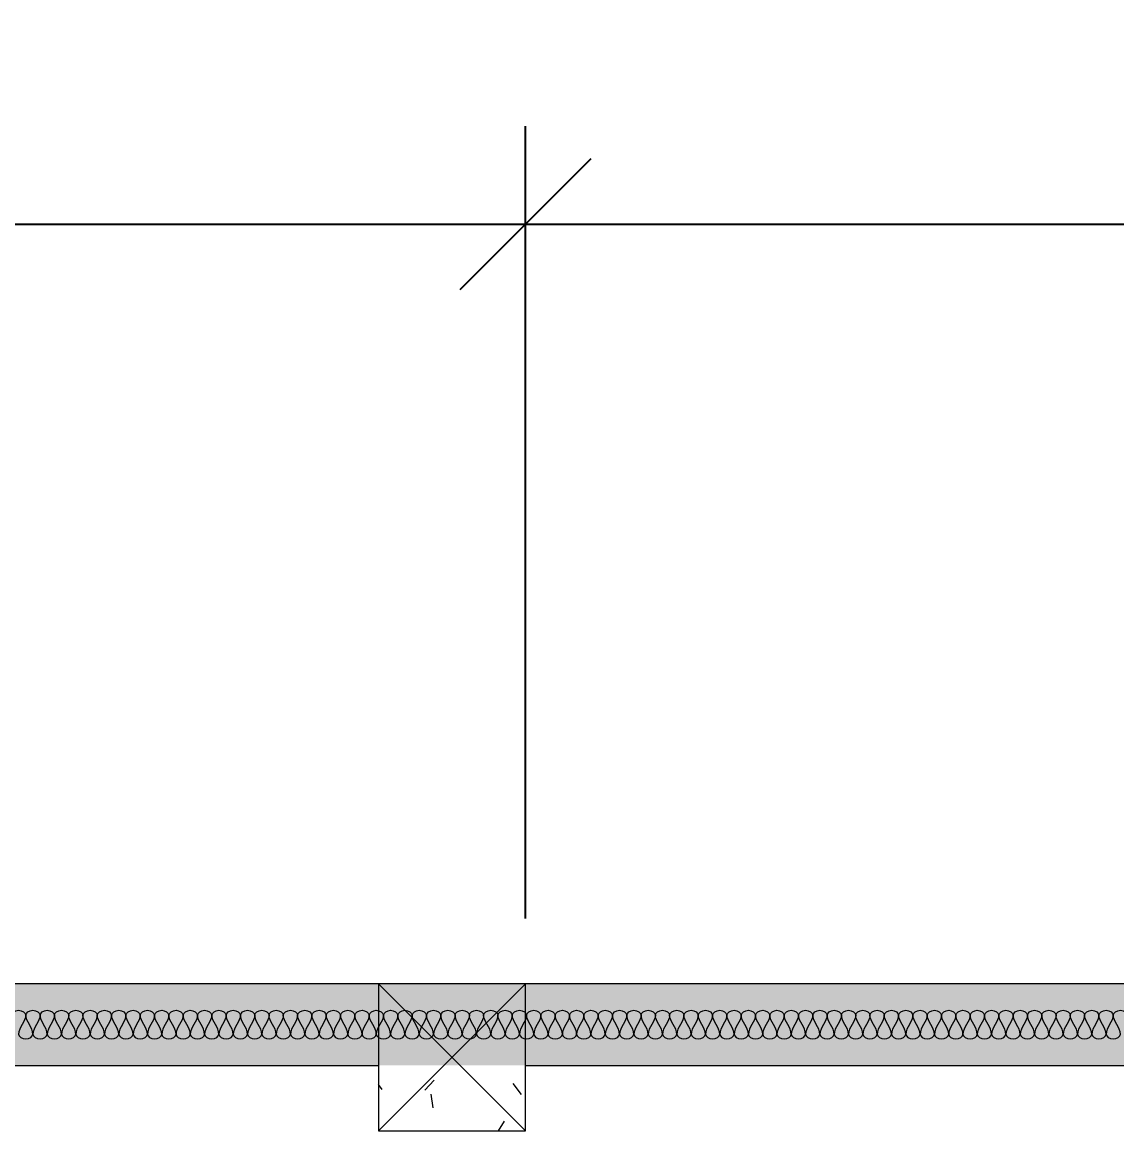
# Model space of a CAD drawing. Header units: inches. Extents: x 1913 to 24953, y -2945 to 1064.
# Drawn here: x 3845.1 to 3979, y 177 to 312.7 of the extents above; entities that cross this region are included whole.
import ezdxf

# ---------------------------------------------------------------- set-up
doc = ezdxf.new("R2010")
doc.units = ezdxf.units.IN
doc.header["$MEASUREMENT"] = 0
for name, color, linetype, lineweight in [('A-ANNO-DIMS', 211, 'Continuous', 9), ('A-COLS', 52, 'Continuous', 9), ('A-DETL', 90, 'Continuous', 9), ('A-WALL', 113, 'Continuous', 13), ('A-WALL-PATT', 111, 'Continuous', 50)]:
    doc.layers.add(name, color=color, linetype=linetype, lineweight=lineweight)
doc.styles.add('Arial', font='arial.ttf', dxfattribs={"height": 12})
doc.dimstyles.new('Linear_-_3_32__Arial', dxfattribs={"dimscale": 12, "dimtxt": 12.243113, "dimasz": 1.333333, "dimexe": 1, "dimexo": 0.666667, "dimgap": 0.666667, "dimtad": 1, "dimdec": 5, "dimrnd": 0.03125, "dimzin": 1, "dimdsep": 46, "dimlunit": 4, "dimtxsty": 'Arial', "dimblk1": 'OBLIQUE', "dimblk2": 'OBLIQUE', "dimsah": 1, "dimcen": 0.09, "dimdle": 1, "dimazin": 0, "dimtfac": 1, "dimtdec": 4, "dimtix": 1, "dimtmove": 0, "dimatfit": 3, "dimfxl": 1, "dimtvp": 1, "dimtfill": 1, "dimfrac": 2, "dimtolj": 1, "dimtzin": 0, "dimarcsym": 2})
pattern_1 = [(140, (3124.017, -677.577), (3.213, 36.72335), [3.84, -42.24]), (85, (3124.017, -677.577), (-38.51274, -7.1044), [3.072, -33.792]), (190.451, (3124.285, -674.517), (-35.29956, 29.62024), [3.263, -35.898]), (136.184, (3113.777, -677.577), (8.4752, 54.6425), [5.76, -63.36]), (186.636, (3114.483, -673.023), (-49.8752, 47.854), [4.895, -53.848]), (81.184, (3113.777, -677.577), (-49.8749, 47.8553), [4.608, -50.688]), (111, (3116.337, -672.457), (20.614, 30.56126), [3.84, -42.24]), (56, (3116.337, -672.457), (-37.1283, 12.4577), [3.072, -33.792]), (161.451, (3118.055, -669.91), (-16.5135, 43.02), [3.263, -35.898]), (127.5, (3124.017, -677.577), (-17.04428, 0.6228), [1.69, -31.693, 1.69, -32.614, -33.92]), (127.5, (3124.017, -677.577), (-17.04428, 0.6228), [-67.686, 1.69, -32.23]), (97.5, (3124.017, -677.577), (-20.19387, 13.4694), [1.69, -17.869, 1.69, -30.925, -12.928]), (97.5, (3124.017, -677.577), (-20.19387, 13.4694), [-52.173, 1.69, -11.238]), (57.5, (3124.017, -688.995), (1.15522, 27.33168), [1.69, -11.11, 1.69, -38.246, -52.992]), (57.5, (3124.017, -688.995), (1.15522, 27.33168), [-52.736, 1.69, -51.302]), (47.5, (3124.017, -694.115), (-5.12498, 29.85903), [1.69, -14.95, 1.69, -24.832, -37.632]), (47.5, (3124.017, -694.115), (-5.12498, 29.85903), [-43.162, 1.69, -35.942])]

# ---------------------------------------------------------------- blocks, each defined once
blk = doc.blocks.new('_Oblique')
at = {"color": 0, "linetype": 'ByBlock', "lineweight": -2}
blk.add_line((-0.5, -0.5), (0.5, 0.5), dxfattribs=at)
blk = doc.blocks.new('*D100')
at = {"layer": 'A-ANNO-DIMS', "color": 0, "lineweight": -2, "transparency": 16777216}
for p, q in [((2749.66, 195.3), (2749.66, 437.92)), ((5053.66, 198.02), (5053.66, 437.92)), ((2737.66, 425.92), (5065.66, 425.92))]:
    blk.add_line(p, q, dxfattribs=at)
at = {"layer": 'Defpoints', "color": 0, "transparency": 16777216}
for p in [(5053.66, 425.92), (5053.66, 190.02), (2749.66, 187.3)]:
    blk.add_point(p, dxfattribs=at)
at = {"layer": 'A-ANNO-DIMS', "color": 0, "lineweight": -2, "transparency": 16777216, "xscale": 16, "yscale": 16, "zscale": 16, "rotation": 180}
blk.add_blockref('_Oblique', (2749.66, 425.92), dxfattribs=at)
at = {"layer": 'A-ANNO-DIMS', "color": 0, "lineweight": -2, "transparency": 16777216, "xscale": 16, "yscale": 16, "zscale": 16}
blk.add_blockref('_Oblique', (5053.66, 425.92), dxfattribs=at)
at = {"layer": 'A-ANNO-DIMS', "color": 3, "lineweight": 0, "transparency": 16777216, "insert": (3901.66, 440.05), "char_height": 12, "width": 73.4587, "attachment_point": 5, "style": 'Arial'}
blk.add_mtext('\\A1;192\'-0"', dxfattribs=at)
blk = doc.blocks.new('*D158')
at = {"layer": 'A-ANNO-DIMS', "color": 0, "lineweight": -2, "transparency": 16777216}
for p, q in [((3618.66, 203.02), (3618.66, 299.97)), ((3906.66, 203.02), (3906.66, 299.97)), ((3606.66, 287.97), (3918.66, 287.97))]:
    blk.add_line(p, q, dxfattribs=at)
at = {"layer": 'Defpoints', "color": 0, "transparency": 16777216}
for p in [(3906.66, 287.97), (3618.66, 195.02), (3906.66, 195.02)]:
    blk.add_point(p, dxfattribs=at)
at = {"layer": 'A-ANNO-DIMS', "color": 0, "lineweight": -2, "transparency": 16777216, "xscale": 16, "yscale": 16, "zscale": 16, "rotation": 180}
blk.add_blockref('_Oblique', (3618.66, 287.97), dxfattribs=at)
at = {"layer": 'A-ANNO-DIMS', "color": 0, "lineweight": -2, "transparency": 16777216, "xscale": 16, "yscale": 16, "zscale": 16}
blk.add_blockref('_Oblique', (3906.66, 287.97), dxfattribs=at)
at = {"layer": 'A-ANNO-DIMS', "color": 3, "lineweight": 0, "transparency": 16777216, "insert": (3762.66, 302.1), "char_height": 12, "width": 62.3834, "attachment_point": 5, "style": 'Arial'}
blk.add_mtext('\\A1;24\'-0"', dxfattribs=at)
blk = doc.blocks.new('*D159')
at = {"layer": 'A-ANNO-DIMS', "color": 0, "lineweight": -2, "transparency": 16777216}
for p, q in [((3906.66, 203.02), (3906.66, 299.97)), ((4194.66, 201.02), (4194.66, 299.97)), ((3894.66, 287.97), (4206.66, 287.97))]:
    blk.add_line(p, q, dxfattribs=at)
at = {"layer": 'Defpoints', "color": 0, "transparency": 16777216}
for p in [(4194.66, 287.97), (3906.66, 195.02), (4194.66, 193.02)]:
    blk.add_point(p, dxfattribs=at)
at = {"layer": 'A-ANNO-DIMS', "color": 0, "lineweight": -2, "transparency": 16777216, "xscale": 16, "yscale": 16, "zscale": 16, "rotation": 180}
blk.add_blockref('_Oblique', (3906.66, 287.97), dxfattribs=at)
at = {"layer": 'A-ANNO-DIMS', "color": 0, "lineweight": -2, "transparency": 16777216, "xscale": 16, "yscale": 16, "zscale": 16}
blk.add_blockref('_Oblique', (4194.66, 287.97), dxfattribs=at)
at = {"layer": 'A-ANNO-DIMS', "color": 3, "lineweight": 0, "transparency": 16777216, "insert": (4050.66, 302.1), "char_height": 12, "width": 62.3834, "attachment_point": 5, "style": 'Arial'}
blk.add_mtext('\\A1;24\'-0"', dxfattribs=at)

msp = doc.modelspace()

# ---------------------------------------------------------------- hatches: boundary and pattern name
at = {"layer": 'A-WALL-PATT', "lineweight": 0}
h = msp.add_hatch(dxfattribs=at)
h.set_pattern_fill('FP_1', color=256, angle=90, style=0, pattern_type=2)
h.set_pattern_definition(pattern_1)
h.paths.add_polyline_path([(3571.664949, 185.024501), (3571.664949, 195.024501), (4482.664949, 195.024501), (4482.664949, 185.024501), (4464.664949, 185.024501), (4194.664949, 185.024501), (4176.664949, 185.024501), (3906.664949, 185.024501), (3888.664949, 185.024501), (3618.664949, 185.024501), (3600.664949, 185.024501), (3592.664949, 185.024501), (3586.664949, 185.024501)], flags=0)
h.paths.add_polyline_path([(2754.664949, 185.024501), (2754.664949, 195.024501), (3535.664949, 195.024501), (3535.664949, 185.024501), (3330.664949, 185.024501), (3312.664949, 185.024501), (3042.664949, 185.024501), (3024.664949, 185.024501), (2763.664949, 185.024501)], flags=0)
h = msp.add_hatch(dxfattribs=at)
h.set_pattern_fill('FP_1', color=256, angle=90, style=0, pattern_type=2)
h.set_pattern_definition(pattern_1)
h.paths.add_polyline_path([(3906.664949, 177.024501), (3888.664949, 177.024501), (3888.664949, 185.024501), (3906.664949, 185.024501)], flags=0)

# ---------------------------------------------------------------- linework, layer by layer
at = {"layer": 'A-COLS', "lineweight": 0}
for p, q in [((3906.664949, 195.024501), (3888.664949, 195.024501)), ((3888.664949, 195.024501), (3888.664949, 177.024501)), ((3888.664949, 195.024501), (3906.664949, 177.024501)), ((3888.664949, 177.024501), (3906.664949, 195.024501)), ((3906.664949, 177.024501), (3906.664949, 195.024501)), ((3888.664949, 177.024501), (3906.664949, 177.024501))]:
    msp.add_line(p, q, dxfattribs=at)
at = {"layer": 'A-DETL', "lineweight": 0}
for points in [[(3843.789949, 191.191168), (3843.789949, 191.466154), (3844.664949, 192.082848), (3845.539949, 191.466154), (3845.539949, 191.191168)], [(3845.539949, 191.191168), (3845.539949, 191.466154), (3846.414949, 192.082848), (3847.289949, 191.466154), (3847.289949, 191.191168)], [(3847.289949, 191.191168), (3847.289949, 191.466154), (3848.164949, 192.082848), (3849.039949, 191.466154), (3849.039949, 191.191168)], [(3849.039949, 191.191168), (3849.039949, 191.466154), (3849.914949, 192.082848), (3850.789949, 191.466154), (3850.789949, 191.191168)], [(3850.789949, 191.191168), (3850.789949, 191.466154), (3851.664949, 192.082848), (3852.539949, 191.466154), (3852.539949, 191.191168)], [(3852.539949, 191.191168), (3852.539949, 191.466154), (3853.414949, 192.082848), (3854.289949, 191.466154), (3854.289949, 191.191168)], [(3854.289949, 191.191168), (3854.289949, 191.466154), (3855.164949, 192.082848), (3856.039949, 191.466154), (3856.039949, 191.191168)], [(3856.039949, 191.191168), (3856.039949, 191.466154), (3856.914949, 192.082848), (3857.789949, 191.466154), (3857.789949, 191.191168)], [(3857.789949, 191.191168), (3857.789949, 191.466154), (3858.664949, 192.082848), (3859.539949, 191.466154), (3859.539949, 191.191168)], [(3859.539949, 191.191168), (3859.539949, 191.466154), (3860.414949, 192.082848), (3861.289949, 191.466154), (3861.289949, 191.191168)], [(3861.289949, 191.191168), (3861.289949, 191.466154), (3862.164949, 192.082848), (3863.039949, 191.466154), (3863.039949, 191.191168)], [(3863.039949, 191.191168), (3863.039949, 191.466154), (3863.914949, 192.082848), (3864.789949, 191.466154), (3864.789949, 191.191168)], [(3864.789949, 191.191168), (3864.789949, 191.466154), (3865.664949, 192.082848), (3866.539949, 191.466154), (3866.539949, 191.191168)], [(3866.539949, 191.191168), (3866.539949, 191.466154), (3867.414949, 192.082848), (3868.289949, 191.466154), (3868.289949, 191.191168)], [(3868.289949, 191.191168), (3868.289949, 191.466154), (3869.164949, 192.082848), (3870.039949, 191.466154), (3870.039949, 191.191168)], [(3870.039949, 191.191168), (3870.039949, 191.466154), (3870.914949, 192.082848), (3871.789949, 191.466154), (3871.789949, 191.191168)], [(3871.789949, 191.191168), (3871.789949, 191.466154), (3872.664949, 192.082848), (3873.539949, 191.466154), (3873.539949, 191.191168)], [(3873.539949, 191.191168), (3873.539949, 191.466154), (3874.414949, 192.082848), (3875.289949, 191.466154), (3875.289949, 191.191168)], [(3875.289949, 191.191168), (3875.289949, 191.466154), (3876.164949, 192.082848), (3877.039949, 191.466154), (3877.039949, 191.191168)], [(3877.039949, 191.191168), (3877.039949, 191.466154), (3877.914949, 192.082848), (3878.789949, 191.466154), (3878.789949, 191.191168)], [(3878.789949, 191.191168), (3878.789949, 191.466154), (3879.664949, 192.082848), (3880.539949, 191.466154), (3880.539949, 191.191168)], [(3880.539949, 191.191168), (3880.539949, 191.466154), (3881.414949, 192.082848), (3882.289949, 191.466154), (3882.289949, 191.191168)], [(3882.289949, 191.191168), (3882.289949, 191.466154), (3883.164949, 192.082848), (3884.039949, 191.466154), (3884.039949, 191.191168)], [(3884.039949, 191.191168), (3884.039949, 191.466154), (3884.914949, 192.082848), (3885.789949, 191.466154), (3885.789949, 191.191168)], [(3885.789949, 191.191168), (3885.789949, 191.466154), (3886.664949, 192.082848), (3887.539949, 191.466154), (3887.539949, 191.191168)], [(3887.539949, 191.191168), (3887.539949, 191.466154), (3888.414949, 192.082848), (3889.289949, 191.466154), (3889.289949, 191.191168)], [(3889.289949, 191.191168), (3889.289949, 191.466154), (3890.164949, 192.082848), (3891.039949, 191.466154), (3891.039949, 191.191168)], [(3891.039949, 191.191168), (3891.039949, 191.466154), (3891.914949, 192.082848), (3892.789949, 191.466154), (3892.789949, 191.191168)], [(3892.789949, 191.191168), (3892.789949, 191.466154), (3893.664949, 192.082848), (3894.539949, 191.466154), (3894.539949, 191.191168)], [(3894.539949, 191.191168), (3894.539949, 191.466154), (3895.414949, 192.082848), (3896.289949, 191.466154), (3896.289949, 191.191168)], [(3896.289949, 191.191168), (3896.289949, 191.466154), (3897.164949, 192.082848), (3898.039949, 191.466154), (3898.039949, 191.191168)], [(3898.039949, 191.191168), (3898.039949, 191.466154), (3898.914949, 192.082848), (3899.789949, 191.466154), (3899.789949, 191.191168)], [(3899.789949, 191.191168), (3899.789949, 191.466154), (3900.664949, 192.082848), (3901.539949, 191.466154), (3901.539949, 191.191168)], [(3901.539949, 191.191168), (3901.539949, 191.466154), (3902.414949, 192.082848), (3903.289949, 191.466154), (3903.289949, 191.191168)], [(3903.289949, 191.191168), (3903.289949, 191.466154), (3904.164949, 192.082848), (3905.039949, 191.466154), (3905.039949, 191.191168)], [(3905.039949, 191.191168), (3905.039949, 191.466154), (3905.914949, 192.082848), (3906.789949, 191.466154), (3906.789949, 191.191168)], [(3906.789949, 191.191168), (3906.789949, 191.466154), (3907.664949, 192.082848), (3908.539949, 191.466154), (3908.539949, 191.191168)], [(3908.539949, 191.191168), (3908.539949, 191.466154), (3909.414949, 192.082848), (3910.289949, 191.466154), (3910.289949, 191.191168)], [(3910.289949, 191.191168), (3910.289949, 191.466154), (3911.164949, 192.082848), (3912.039949, 191.466154), (3912.039949, 191.191168)], [(3912.039949, 191.191168), (3912.039949, 191.466154), (3912.914949, 192.082848), (3913.789949, 191.466154), (3913.789949, 191.191168)], [(3913.789949, 191.191168), (3913.789949, 191.466154), (3914.664949, 192.082848), (3915.539949, 191.466154), (3915.539949, 191.191168)], [(3915.539949, 191.191168), (3915.539949, 191.466154), (3916.414949, 192.082848), (3917.289949, 191.466154), (3917.289949, 191.191168)], [(3917.289949, 191.191168), (3917.289949, 191.466154), (3918.164949, 192.082848), (3919.039949, 191.466154), (3919.039949, 191.191168)], [(3919.039949, 191.191168), (3919.039949, 191.466154), (3919.914949, 192.082848), (3920.789949, 191.466154), (3920.789949, 191.191168)], [(3920.789949, 191.191168), (3920.789949, 191.466154), (3921.664949, 192.082848), (3922.539949, 191.466154), (3922.539949, 191.191168)], [(3922.539949, 191.191168), (3922.539949, 191.466154), (3923.414949, 192.082848), (3924.289949, 191.466154), (3924.289949, 191.191168)], [(3924.289949, 191.191168), (3924.289949, 191.466154), (3925.164949, 192.082848), (3926.039949, 191.466154), (3926.039949, 191.191168)], [(3926.039949, 191.191168), (3926.039949, 191.466154), (3926.914949, 192.082848), (3927.789949, 191.466154), (3927.789949, 191.191168)], [(3927.789949, 191.191168), (3927.789949, 191.466154), (3928.664949, 192.082848), (3929.539949, 191.466154), (3929.539949, 191.191168)], [(3929.539949, 191.191168), (3929.539949, 191.466154), (3930.414949, 192.082848), (3931.289949, 191.466154), (3931.289949, 191.191168)], [(3931.289949, 191.191168), (3931.289949, 191.466154), (3932.164949, 192.082848), (3933.039949, 191.466154), (3933.039949, 191.191168)], [(3933.039949, 191.191168), (3933.039949, 191.466154), (3933.914949, 192.082848), (3934.789949, 191.466154), (3934.789949, 191.191168)], [(3934.789949, 191.191168), (3934.789949, 191.466154), (3935.664949, 192.082848), (3936.539949, 191.466154), (3936.539949, 191.191168)], [(3936.539949, 191.191168), (3936.539949, 191.466154), (3937.414949, 192.082848), (3938.289949, 191.466154), (3938.289949, 191.191168)], [(3938.289949, 191.191168), (3938.289949, 191.466154), (3939.164949, 192.082848), (3940.039949, 191.466154), (3940.039949, 191.191168)], [(3940.039949, 191.191168), (3940.039949, 191.466154), (3940.914949, 192.082848), (3941.789949, 191.466154), (3941.789949, 191.191168)], [(3941.789949, 191.191168), (3941.789949, 191.466154), (3942.664949, 192.082848), (3943.539949, 191.466154), (3943.539949, 191.191168)], [(3943.539949, 191.191168), (3943.539949, 191.466154), (3944.414949, 192.082848), (3945.289949, 191.466154), (3945.289949, 191.191168)], [(3945.289949, 191.191168), (3945.289949, 191.466154), (3946.164949, 192.082848), (3947.039949, 191.466154), (3947.039949, 191.191168)], [(3947.039949, 191.191168), (3947.039949, 191.466154), (3947.914949, 192.082848), (3948.789949, 191.466154), (3948.789949, 191.191168)], [(3948.789949, 191.191168), (3948.789949, 191.466154), (3949.664949, 192.082848), (3950.539949, 191.466154), (3950.539949, 191.191168)], [(3950.539949, 191.191168), (3950.539949, 191.466154), (3951.414949, 192.082848), (3952.289949, 191.466154), (3952.289949, 191.191168)], [(3952.289949, 191.191168), (3952.289949, 191.466154), (3953.164949, 192.082848), (3954.039949, 191.466154), (3954.039949, 191.191168)], [(3954.039949, 191.191168), (3954.039949, 191.466154), (3954.914949, 192.082848), (3955.789949, 191.466154), (3955.789949, 191.191168)], [(3955.789949, 191.191168), (3955.789949, 191.466154), (3956.664949, 192.082848), (3957.539949, 191.466154), (3957.539949, 191.191168)], [(3957.539949, 191.191168), (3957.539949, 191.466154), (3958.414949, 192.082848), (3959.289949, 191.466154), (3959.289949, 191.191168)], [(3959.289949, 191.191168), (3959.289949, 191.466154), (3960.164949, 192.082848), (3961.039949, 191.466154), (3961.039949, 191.191168)], [(3961.039949, 191.191168), (3961.039949, 191.466154), (3961.914949, 192.082848), (3962.789949, 191.466154), (3962.789949, 191.191168)], [(3962.789949, 191.191168), (3962.789949, 191.466154), (3963.664949, 192.082848), (3964.539949, 191.466154), (3964.539949, 191.191168)], [(3964.539949, 191.191168), (3964.539949, 191.466154), (3965.414949, 192.082848), (3966.289949, 191.466154), (3966.289949, 191.191168)], [(3966.289949, 191.191168), (3966.289949, 191.466154), (3967.164949, 192.082848), (3968.039949, 191.466154), (3968.039949, 191.191168)], [(3968.039949, 191.191168), (3968.039949, 191.466154), (3968.914949, 192.082848), (3969.789949, 191.466154), (3969.789949, 191.191168)], [(3969.789949, 191.191168), (3969.789949, 191.466154), (3970.664949, 192.082848), (3971.539949, 191.466154), (3971.539949, 191.191168)], [(3971.539949, 191.191168), (3971.539949, 191.466154), (3972.414949, 192.082848), (3973.289949, 191.466154), (3973.289949, 191.191168)], [(3973.289949, 191.191168), (3973.289949, 191.466154), (3974.164949, 192.082848), (3975.039949, 191.466154), (3975.039949, 191.191168)], [(3975.039949, 191.191168), (3975.039949, 191.466154), (3975.914949, 192.082848), (3976.789949, 191.466154), (3976.789949, 191.191168)], [(3976.789949, 191.191168), (3976.789949, 191.466154), (3977.664949, 192.082848), (3978.539949, 191.466154), (3978.539949, 191.191168)], [(3978.539949, 191.191168), (3978.539949, 191.466154), (3979.414949, 192.082848), (3980.289949, 191.466154), (3980.289949, 191.191168)], [(3845.539949, 191.191168), (3845.539949, 190.389453), (3844.664949, 189.659549), (3844.664949, 188.857834)], [(3846.414949, 188.857834), (3846.414949, 189.659549), (3845.539949, 190.389453), (3845.539949, 191.191168)], [(3847.289949, 191.191168), (3847.289949, 190.389453), (3846.414949, 189.659549), (3846.414949, 188.857834)], [(3848.164949, 188.857834), (3848.164949, 189.659549), (3847.289949, 190.389453), (3847.289949, 191.191168)], [(3849.039949, 191.191168), (3849.039949, 190.389453), (3848.164949, 189.659549), (3848.164949, 188.857834)], [(3849.914949, 188.857834), (3849.914949, 189.659549), (3849.039949, 190.389453), (3849.039949, 191.191168)], [(3850.789949, 191.191168), (3850.789949, 190.389453), (3849.914949, 189.659549), (3849.914949, 188.857834)], [(3851.664949, 188.857834), (3851.664949, 189.659549), (3850.789949, 190.389453), (3850.789949, 191.191168)], [(3852.539949, 191.191168), (3852.539949, 190.389453), (3851.664949, 189.659549), (3851.664949, 188.857834)], [(3853.414949, 188.857834), (3853.414949, 189.659549), (3852.539949, 190.389453), (3852.539949, 191.191168)], [(3854.289949, 191.191168), (3854.289949, 190.389453), (3853.414949, 189.659549), (3853.414949, 188.857834)], [(3855.164949, 188.857834), (3855.164949, 189.659549), (3854.289949, 190.389453), (3854.289949, 191.191168)], [(3856.039949, 191.191168), (3856.039949, 190.389453), (3855.164949, 189.659549), (3855.164949, 188.857834)], [(3856.914949, 188.857834), (3856.914949, 189.659549), (3856.039949, 190.389453), (3856.039949, 191.191168)], [(3857.789949, 191.191168), (3857.789949, 190.389453), (3856.914949, 189.659549), (3856.914949, 188.857834)], [(3858.664949, 188.857834), (3858.664949, 189.659549), (3857.789949, 190.389453), (3857.789949, 191.191168)], [(3859.539949, 191.191168), (3859.539949, 190.389453), (3858.664949, 189.659549), (3858.664949, 188.857834)], [(3860.414949, 188.857834), (3860.414949, 189.659549), (3859.539949, 190.389453), (3859.539949, 191.191168)], [(3861.289949, 191.191168), (3861.289949, 190.389453), (3860.414949, 189.659549), (3860.414949, 188.857834)], [(3862.164949, 188.857834), (3862.164949, 189.659549), (3861.289949, 190.389453), (3861.289949, 191.191168)], [(3863.039949, 191.191168), (3863.039949, 190.389453), (3862.164949, 189.659549), (3862.164949, 188.857834)], [(3863.914949, 188.857834), (3863.914949, 189.659549), (3863.039949, 190.389453), (3863.039949, 191.191168)], [(3864.789949, 191.191168), (3864.789949, 190.389453), (3863.914949, 189.659549), (3863.914949, 188.857834)], [(3865.664949, 188.857834), (3865.664949, 189.659549), (3864.789949, 190.389453), (3864.789949, 191.191168)], [(3866.539949, 191.191168), (3866.539949, 190.389453), (3865.664949, 189.659549), (3865.664949, 188.857834)], [(3867.414949, 188.857834), (3867.414949, 189.659549), (3866.539949, 190.389453), (3866.539949, 191.191168)], [(3868.289949, 191.191168), (3868.289949, 190.389453), (3867.414949, 189.659549), (3867.414949, 188.857834)], [(3869.164949, 188.857834), (3869.164949, 189.659549), (3868.289949, 190.389453), (3868.289949, 191.191168)], [(3870.039949, 191.191168), (3870.039949, 190.389453), (3869.164949, 189.659549), (3869.164949, 188.857834)], [(3870.914949, 188.857834), (3870.914949, 189.659549), (3870.039949, 190.389453), (3870.039949, 191.191168)], [(3871.789949, 191.191168), (3871.789949, 190.389453), (3870.914949, 189.659549), (3870.914949, 188.857834)], [(3872.664949, 188.857834), (3872.664949, 189.659549), (3871.789949, 190.389453), (3871.789949, 191.191168)], [(3873.539949, 191.191168), (3873.539949, 190.389453), (3872.664949, 189.659549), (3872.664949, 188.857834)], [(3874.414949, 188.857834), (3874.414949, 189.659549), (3873.539949, 190.389453), (3873.539949, 191.191168)], [(3875.289949, 191.191168), (3875.289949, 190.389453), (3874.414949, 189.659549), (3874.414949, 188.857834)], [(3876.164949, 188.857834), (3876.164949, 189.659549), (3875.289949, 190.389453), (3875.289949, 191.191168)], [(3877.039949, 191.191168), (3877.039949, 190.389453), (3876.164949, 189.659549), (3876.164949, 188.857834)], [(3877.914949, 188.857834), (3877.914949, 189.659549), (3877.039949, 190.389453), (3877.039949, 191.191168)], [(3878.789949, 191.191168), (3878.789949, 190.389453), (3877.914949, 189.659549), (3877.914949, 188.857834)], [(3879.664949, 188.857834), (3879.664949, 189.659549), (3878.789949, 190.389453), (3878.789949, 191.191168)], [(3880.539949, 191.191168), (3880.539949, 190.389453), (3879.664949, 189.659549), (3879.664949, 188.857834)], [(3881.414949, 188.857834), (3881.414949, 189.659549), (3880.539949, 190.389453), (3880.539949, 191.191168)], [(3882.289949, 191.191168), (3882.289949, 190.389453), (3881.414949, 189.659549), (3881.414949, 188.857834)], [(3883.164949, 188.857834), (3883.164949, 189.659549), (3882.289949, 190.389453), (3882.289949, 191.191168)], [(3884.039949, 191.191168), (3884.039949, 190.389453), (3883.164949, 189.659549), (3883.164949, 188.857834)], [(3884.914949, 188.857834), (3884.914949, 189.659549), (3884.039949, 190.389453), (3884.039949, 191.191168)], [(3885.789949, 191.191168), (3885.789949, 190.389453), (3884.914949, 189.659549), (3884.914949, 188.857834)], [(3886.664949, 188.857834), (3886.664949, 189.659549), (3885.789949, 190.389453), (3885.789949, 191.191168)], [(3887.539949, 191.191168), (3887.539949, 190.389453), (3886.664949, 189.659549), (3886.664949, 188.857834)], [(3888.414949, 188.857834), (3888.414949, 189.659549), (3887.539949, 190.389453), (3887.539949, 191.191168)], [(3889.289949, 191.191168), (3889.289949, 190.389453), (3888.414949, 189.659549), (3888.414949, 188.857834)], [(3890.164949, 188.857834), (3890.164949, 189.659549), (3889.289949, 190.389453), (3889.289949, 191.191168)], [(3891.039949, 191.191168), (3891.039949, 190.389453), (3890.164949, 189.659549), (3890.164949, 188.857834)], [(3891.914949, 188.857834), (3891.914949, 189.659549), (3891.039949, 190.389453), (3891.039949, 191.191168)], [(3892.789949, 191.191168), (3892.789949, 190.389453), (3891.914949, 189.659549), (3891.914949, 188.857834)], [(3893.664949, 188.857834), (3893.664949, 189.659549), (3892.789949, 190.389453), (3892.789949, 191.191168)], [(3894.539949, 191.191168), (3894.539949, 190.389453), (3893.664949, 189.659549), (3893.664949, 188.857834)], [(3895.414949, 188.857834), (3895.414949, 189.659549), (3894.539949, 190.389453), (3894.539949, 191.191168)], [(3896.289949, 191.191168), (3896.289949, 190.389453), (3895.414949, 189.659549), (3895.414949, 188.857834)], [(3897.164949, 188.857834), (3897.164949, 189.659549), (3896.289949, 190.389453), (3896.289949, 191.191168)], [(3898.039949, 191.191168), (3898.039949, 190.389453), (3897.164949, 189.659549), (3897.164949, 188.857834)], [(3898.914949, 188.857834), (3898.914949, 189.659549), (3898.039949, 190.389453), (3898.039949, 191.191168)], [(3899.789949, 191.191168), (3899.789949, 190.389453), (3898.914949, 189.659549), (3898.914949, 188.857834)], [(3900.664949, 188.857834), (3900.664949, 189.659549), (3899.789949, 190.389453), (3899.789949, 191.191168)], [(3901.539949, 191.191168), (3901.539949, 190.389453), (3900.664949, 189.659549), (3900.664949, 188.857834)], [(3902.414949, 188.857834), (3902.414949, 189.659549), (3901.539949, 190.389453), (3901.539949, 191.191168)], [(3903.289949, 191.191168), (3903.289949, 190.389453), (3902.414949, 189.659549), (3902.414949, 188.857834)], [(3904.164949, 188.857834), (3904.164949, 189.659549), (3903.289949, 190.389453), (3903.289949, 191.191168)], [(3905.039949, 191.191168), (3905.039949, 190.389453), (3904.164949, 189.659549), (3904.164949, 188.857834)], [(3905.914949, 188.857834), (3905.914949, 189.659549), (3905.039949, 190.389453), (3905.039949, 191.191168)], [(3906.789949, 191.191168), (3906.789949, 190.389453), (3905.914949, 189.659549), (3905.914949, 188.857834)], [(3907.664949, 188.857834), (3907.664949, 189.659549), (3906.789949, 190.389453), (3906.789949, 191.191168)], [(3908.539949, 191.191168), (3908.539949, 190.389453), (3907.664949, 189.659549), (3907.664949, 188.857834)], [(3909.414949, 188.857834), (3909.414949, 189.659549), (3908.539949, 190.389453), (3908.539949, 191.191168)], [(3910.289949, 191.191168), (3910.289949, 190.389453), (3909.414949, 189.659549), (3909.414949, 188.857834)], [(3911.164949, 188.857834), (3911.164949, 189.659549), (3910.289949, 190.389453), (3910.289949, 191.191168)], [(3912.039949, 191.191168), (3912.039949, 190.389453), (3911.164949, 189.659549), (3911.164949, 188.857834)], [(3912.914949, 188.857834), (3912.914949, 189.659549), (3912.039949, 190.389453), (3912.039949, 191.191168)], [(3913.789949, 191.191168), (3913.789949, 190.389453), (3912.914949, 189.659549), (3912.914949, 188.857834)], [(3914.664949, 188.857834), (3914.664949, 189.659549), (3913.789949, 190.389453), (3913.789949, 191.191168)], [(3915.539949, 191.191168), (3915.539949, 190.389453), (3914.664949, 189.659549), (3914.664949, 188.857834)], [(3916.414949, 188.857834), (3916.414949, 189.659549), (3915.539949, 190.389453), (3915.539949, 191.191168)], [(3917.289949, 191.191168), (3917.289949, 190.389453), (3916.414949, 189.659549), (3916.414949, 188.857834)], [(3918.164949, 188.857834), (3918.164949, 189.659549), (3917.289949, 190.389453), (3917.289949, 191.191168)], [(3919.039949, 191.191168), (3919.039949, 190.389453), (3918.164949, 189.659549), (3918.164949, 188.857834)], [(3919.914949, 188.857834), (3919.914949, 189.659549), (3919.039949, 190.389453), (3919.039949, 191.191168)], [(3920.789949, 191.191168), (3920.789949, 190.389453), (3919.914949, 189.659549), (3919.914949, 188.857834)], [(3921.664949, 188.857834), (3921.664949, 189.659549), (3920.789949, 190.389453), (3920.789949, 191.191168)], [(3922.539949, 191.191168), (3922.539949, 190.389453), (3921.664949, 189.659549), (3921.664949, 188.857834)], [(3923.414949, 188.857834), (3923.414949, 189.659549), (3922.539949, 190.389453), (3922.539949, 191.191168)], [(3924.289949, 191.191168), (3924.289949, 190.389453), (3923.414949, 189.659549), (3923.414949, 188.857834)], [(3925.164949, 188.857834), (3925.164949, 189.659549), (3924.289949, 190.389453), (3924.289949, 191.191168)], [(3926.039949, 191.191168), (3926.039949, 190.389453), (3925.164949, 189.659549), (3925.164949, 188.857834)], [(3926.914949, 188.857834), (3926.914949, 189.659549), (3926.039949, 190.389453), (3926.039949, 191.191168)], [(3927.789949, 191.191168), (3927.789949, 190.389453), (3926.914949, 189.659549), (3926.914949, 188.857834)], [(3928.664949, 188.857834), (3928.664949, 189.659549), (3927.789949, 190.389453), (3927.789949, 191.191168)], [(3929.539949, 191.191168), (3929.539949, 190.389453), (3928.664949, 189.659549), (3928.664949, 188.857834)], [(3930.414949, 188.857834), (3930.414949, 189.659549), (3929.539949, 190.389453), (3929.539949, 191.191168)], [(3931.289949, 191.191168), (3931.289949, 190.389453), (3930.414949, 189.659549), (3930.414949, 188.857834)], [(3932.164949, 188.857834), (3932.164949, 189.659549), (3931.289949, 190.389453), (3931.289949, 191.191168)], [(3933.039949, 191.191168), (3933.039949, 190.389453), (3932.164949, 189.659549), (3932.164949, 188.857834)], [(3933.914949, 188.857834), (3933.914949, 189.659549), (3933.039949, 190.389453), (3933.039949, 191.191168)], [(3934.789949, 191.191168), (3934.789949, 190.389453), (3933.914949, 189.659549), (3933.914949, 188.857834)], [(3935.664949, 188.857834), (3935.664949, 189.659549), (3934.789949, 190.389453), (3934.789949, 191.191168)], [(3936.539949, 191.191168), (3936.539949, 190.389453), (3935.664949, 189.659549), (3935.664949, 188.857834)], [(3937.414949, 188.857834), (3937.414949, 189.659549), (3936.539949, 190.389453), (3936.539949, 191.191168)], [(3938.289949, 191.191168), (3938.289949, 190.389453), (3937.414949, 189.659549), (3937.414949, 188.857834)], [(3939.164949, 188.857834), (3939.164949, 189.659549), (3938.289949, 190.389453), (3938.289949, 191.191168)], [(3940.039949, 191.191168), (3940.039949, 190.389453), (3939.164949, 189.659549), (3939.164949, 188.857834)], [(3940.914949, 188.857834), (3940.914949, 189.659549), (3940.039949, 190.389453), (3940.039949, 191.191168)], [(3941.789949, 191.191168), (3941.789949, 190.389453), (3940.914949, 189.659549), (3940.914949, 188.857834)], [(3942.664949, 188.857834), (3942.664949, 189.659549), (3941.789949, 190.389453), (3941.789949, 191.191168)], [(3943.539949, 191.191168), (3943.539949, 190.389453), (3942.664949, 189.659549), (3942.664949, 188.857834)], [(3944.414949, 188.857834), (3944.414949, 189.659549), (3943.539949, 190.389453), (3943.539949, 191.191168)], [(3945.289949, 191.191168), (3945.289949, 190.389453), (3944.414949, 189.659549), (3944.414949, 188.857834)], [(3946.164949, 188.857834), (3946.164949, 189.659549), (3945.289949, 190.389453), (3945.289949, 191.191168)], [(3947.039949, 191.191168), (3947.039949, 190.389453), (3946.164949, 189.659549), (3946.164949, 188.857834)], [(3947.914949, 188.857834), (3947.914949, 189.659549), (3947.039949, 190.389453), (3947.039949, 191.191168)], [(3948.789949, 191.191168), (3948.789949, 190.389453), (3947.914949, 189.659549), (3947.914949, 188.857834)], [(3949.664949, 188.857834), (3949.664949, 189.659549), (3948.789949, 190.389453), (3948.789949, 191.191168)], [(3950.539949, 191.191168), (3950.539949, 190.389453), (3949.664949, 189.659549), (3949.664949, 188.857834)], [(3951.414949, 188.857834), (3951.414949, 189.659549), (3950.539949, 190.389453), (3950.539949, 191.191168)], [(3952.289949, 191.191168), (3952.289949, 190.389453), (3951.414949, 189.659549), (3951.414949, 188.857834)], [(3953.164949, 188.857834), (3953.164949, 189.659549), (3952.289949, 190.389453), (3952.289949, 191.191168)], [(3954.039949, 191.191168), (3954.039949, 190.389453), (3953.164949, 189.659549), (3953.164949, 188.857834)], [(3954.914949, 188.857834), (3954.914949, 189.659549), (3954.039949, 190.389453), (3954.039949, 191.191168)], [(3955.789949, 191.191168), (3955.789949, 190.389453), (3954.914949, 189.659549), (3954.914949, 188.857834)], [(3956.664949, 188.857834), (3956.664949, 189.659549), (3955.789949, 190.389453), (3955.789949, 191.191168)], [(3957.539949, 191.191168), (3957.539949, 190.389453), (3956.664949, 189.659549), (3956.664949, 188.857834)], [(3958.414949, 188.857834), (3958.414949, 189.659549), (3957.539949, 190.389453), (3957.539949, 191.191168)], [(3959.289949, 191.191168), (3959.289949, 190.389453), (3958.414949, 189.659549), (3958.414949, 188.857834)], [(3960.164949, 188.857834), (3960.164949, 189.659549), (3959.289949, 190.389453), (3959.289949, 191.191168)], [(3961.039949, 191.191168), (3961.039949, 190.389453), (3960.164949, 189.659549), (3960.164949, 188.857834)], [(3961.914949, 188.857834), (3961.914949, 189.659549), (3961.039949, 190.389453), (3961.039949, 191.191168)], [(3962.789949, 191.191168), (3962.789949, 190.389453), (3961.914949, 189.659549), (3961.914949, 188.857834)], [(3963.664949, 188.857834), (3963.664949, 189.659549), (3962.789949, 190.389453), (3962.789949, 191.191168)], [(3964.539949, 191.191168), (3964.539949, 190.389453), (3963.664949, 189.659549), (3963.664949, 188.857834)], [(3965.414949, 188.857834), (3965.414949, 189.659549), (3964.539949, 190.389453), (3964.539949, 191.191168)], [(3966.289949, 191.191168), (3966.289949, 190.389453), (3965.414949, 189.659549), (3965.414949, 188.857834)], [(3967.164949, 188.857834), (3967.164949, 189.659549), (3966.289949, 190.389453), (3966.289949, 191.191168)], [(3968.039949, 191.191168), (3968.039949, 190.389453), (3967.164949, 189.659549), (3967.164949, 188.857834)], [(3968.914949, 188.857834), (3968.914949, 189.659549), (3968.039949, 190.389453), (3968.039949, 191.191168)], [(3969.789949, 191.191168), (3969.789949, 190.389453), (3968.914949, 189.659549), (3968.914949, 188.857834)], [(3970.664949, 188.857834), (3970.664949, 189.659549), (3969.789949, 190.389453), (3969.789949, 191.191168)], [(3971.539949, 191.191168), (3971.539949, 190.389453), (3970.664949, 189.659549), (3970.664949, 188.857834)], [(3972.414949, 188.857834), (3972.414949, 189.659549), (3971.539949, 190.389453), (3971.539949, 191.191168)], [(3973.289949, 191.191168), (3973.289949, 190.389453), (3972.414949, 189.659549), (3972.414949, 188.857834)], [(3974.164949, 188.857834), (3974.164949, 189.659549), (3973.289949, 190.389453), (3973.289949, 191.191168)], [(3975.039949, 191.191168), (3975.039949, 190.389453), (3974.164949, 189.659549), (3974.164949, 188.857834)], [(3975.914949, 188.857834), (3975.914949, 189.659549), (3975.039949, 190.389453), (3975.039949, 191.191168)], [(3976.789949, 191.191168), (3976.789949, 190.389453), (3975.914949, 189.659549), (3975.914949, 188.857834)], [(3977.664949, 188.857834), (3977.664949, 189.659549), (3976.789949, 190.389453), (3976.789949, 191.191168)], [(3978.539949, 191.191168), (3978.539949, 190.389453), (3977.664949, 189.659549), (3977.664949, 188.857834)], [(3979.414949, 188.857834), (3979.414949, 189.659549), (3978.539949, 190.389453), (3978.539949, 191.191168)], [(3844.664949, 188.857834), (3844.664949, 188.582848), (3845.539949, 187.966154), (3846.414949, 188.582848), (3846.414949, 188.857834)], [(3846.414949, 188.857834), (3846.414949, 188.582848), (3847.289949, 187.966154), (3848.164949, 188.582848), (3848.164949, 188.857834)], [(3848.164949, 188.857834), (3848.164949, 188.582848), (3849.039949, 187.966154), (3849.914949, 188.582848), (3849.914949, 188.857834)], [(3849.914949, 188.857834), (3849.914949, 188.582848), (3850.789949, 187.966154), (3851.664949, 188.582848), (3851.664949, 188.857834)], [(3851.664949, 188.857834), (3851.664949, 188.582848), (3852.539949, 187.966154), (3853.414949, 188.582848), (3853.414949, 188.857834)], [(3853.414949, 188.857834), (3853.414949, 188.582848), (3854.289949, 187.966154), (3855.164949, 188.582848), (3855.164949, 188.857834)], [(3855.164949, 188.857834), (3855.164949, 188.582848), (3856.039949, 187.966154), (3856.914949, 188.582848), (3856.914949, 188.857834)], [(3856.914949, 188.857834), (3856.914949, 188.582848), (3857.789949, 187.966154), (3858.664949, 188.582848), (3858.664949, 188.857834)], [(3858.664949, 188.857834), (3858.664949, 188.582848), (3859.539949, 187.966154), (3860.414949, 188.582848), (3860.414949, 188.857834)], [(3860.414949, 188.857834), (3860.414949, 188.582848), (3861.289949, 187.966154), (3862.164949, 188.582848), (3862.164949, 188.857834)], [(3862.164949, 188.857834), (3862.164949, 188.582848), (3863.039949, 187.966154), (3863.914949, 188.582848), (3863.914949, 188.857834)], [(3863.914949, 188.857834), (3863.914949, 188.582848), (3864.789949, 187.966154), (3865.664949, 188.582848), (3865.664949, 188.857834)], [(3865.664949, 188.857834), (3865.664949, 188.582848), (3866.539949, 187.966154), (3867.414949, 188.582848), (3867.414949, 188.857834)], [(3867.414949, 188.857834), (3867.414949, 188.582848), (3868.289949, 187.966154), (3869.164949, 188.582848), (3869.164949, 188.857834)], [(3869.164949, 188.857834), (3869.164949, 188.582848), (3870.039949, 187.966154), (3870.914949, 188.582848), (3870.914949, 188.857834)], [(3870.914949, 188.857834), (3870.914949, 188.582848), (3871.789949, 187.966154), (3872.664949, 188.582848), (3872.664949, 188.857834)], [(3872.664949, 188.857834), (3872.664949, 188.582848), (3873.539949, 187.966154), (3874.414949, 188.582848), (3874.414949, 188.857834)], [(3874.414949, 188.857834), (3874.414949, 188.582848), (3875.289949, 187.966154), (3876.164949, 188.582848), (3876.164949, 188.857834)], [(3876.164949, 188.857834), (3876.164949, 188.582848), (3877.039949, 187.966154), (3877.914949, 188.582848), (3877.914949, 188.857834)], [(3877.914949, 188.857834), (3877.914949, 188.582848), (3878.789949, 187.966154), (3879.664949, 188.582848), (3879.664949, 188.857834)], [(3879.664949, 188.857834), (3879.664949, 188.582848), (3880.539949, 187.966154), (3881.414949, 188.582848), (3881.414949, 188.857834)], [(3881.414949, 188.857834), (3881.414949, 188.582848), (3882.289949, 187.966154), (3883.164949, 188.582848), (3883.164949, 188.857834)], [(3883.164949, 188.857834), (3883.164949, 188.582848), (3884.039949, 187.966154), (3884.914949, 188.582848), (3884.914949, 188.857834)], [(3884.914949, 188.857834), (3884.914949, 188.582848), (3885.789949, 187.966154), (3886.664949, 188.582848), (3886.664949, 188.857834)], [(3886.664949, 188.857834), (3886.664949, 188.582848), (3887.539949, 187.966154), (3888.414949, 188.582848), (3888.414949, 188.857834)], [(3888.414949, 188.857834), (3888.414949, 188.582848), (3889.289949, 187.966154), (3890.164949, 188.582848), (3890.164949, 188.857834)], [(3890.164949, 188.857834), (3890.164949, 188.582848), (3891.039949, 187.966154), (3891.914949, 188.582848), (3891.914949, 188.857834)], [(3891.914949, 188.857834), (3891.914949, 188.582848), (3892.789949, 187.966154), (3893.664949, 188.582848), (3893.664949, 188.857834)], [(3893.664949, 188.857834), (3893.664949, 188.582848), (3894.539949, 187.966154), (3895.414949, 188.582848), (3895.414949, 188.857834)], [(3895.414949, 188.857834), (3895.414949, 188.582848), (3896.289949, 187.966154), (3897.164949, 188.582848), (3897.164949, 188.857834)], [(3897.164949, 188.857834), (3897.164949, 188.582848), (3898.039949, 187.966154), (3898.914949, 188.582848), (3898.914949, 188.857834)], [(3898.914949, 188.857834), (3898.914949, 188.582848), (3899.789949, 187.966154), (3900.664949, 188.582848), (3900.664949, 188.857834)], [(3900.664949, 188.857834), (3900.664949, 188.582848), (3901.539949, 187.966154), (3902.414949, 188.582848), (3902.414949, 188.857834)], [(3902.414949, 188.857834), (3902.414949, 188.582848), (3903.289949, 187.966154), (3904.164949, 188.582848), (3904.164949, 188.857834)], [(3904.164949, 188.857834), (3904.164949, 188.582848), (3905.039949, 187.966154), (3905.914949, 188.582848), (3905.914949, 188.857834)], [(3905.914949, 188.857834), (3905.914949, 188.582848), (3906.789949, 187.966154), (3907.664949, 188.582848), (3907.664949, 188.857834)], [(3907.664949, 188.857834), (3907.664949, 188.582848), (3908.539949, 187.966154), (3909.414949, 188.582848), (3909.414949, 188.857834)], [(3909.414949, 188.857834), (3909.414949, 188.582848), (3910.289949, 187.966154), (3911.164949, 188.582848), (3911.164949, 188.857834)], [(3911.164949, 188.857834), (3911.164949, 188.582848), (3912.039949, 187.966154), (3912.914949, 188.582848), (3912.914949, 188.857834)], [(3912.914949, 188.857834), (3912.914949, 188.582848), (3913.789949, 187.966154), (3914.664949, 188.582848), (3914.664949, 188.857834)], [(3914.664949, 188.857834), (3914.664949, 188.582848), (3915.539949, 187.966154), (3916.414949, 188.582848), (3916.414949, 188.857834)], [(3916.414949, 188.857834), (3916.414949, 188.582848), (3917.289949, 187.966154), (3918.164949, 188.582848), (3918.164949, 188.857834)], [(3918.164949, 188.857834), (3918.164949, 188.582848), (3919.039949, 187.966154), (3919.914949, 188.582848), (3919.914949, 188.857834)], [(3919.914949, 188.857834), (3919.914949, 188.582848), (3920.789949, 187.966154), (3921.664949, 188.582848), (3921.664949, 188.857834)], [(3921.664949, 188.857834), (3921.664949, 188.582848), (3922.539949, 187.966154), (3923.414949, 188.582848), (3923.414949, 188.857834)], [(3923.414949, 188.857834), (3923.414949, 188.582848), (3924.289949, 187.966154), (3925.164949, 188.582848), (3925.164949, 188.857834)], [(3925.164949, 188.857834), (3925.164949, 188.582848), (3926.039949, 187.966154), (3926.914949, 188.582848), (3926.914949, 188.857834)], [(3926.914949, 188.857834), (3926.914949, 188.582848), (3927.789949, 187.966154), (3928.664949, 188.582848), (3928.664949, 188.857834)], [(3928.664949, 188.857834), (3928.664949, 188.582848), (3929.539949, 187.966154), (3930.414949, 188.582848), (3930.414949, 188.857834)], [(3930.414949, 188.857834), (3930.414949, 188.582848), (3931.289949, 187.966154), (3932.164949, 188.582848), (3932.164949, 188.857834)], [(3932.164949, 188.857834), (3932.164949, 188.582848), (3933.039949, 187.966154), (3933.914949, 188.582848), (3933.914949, 188.857834)], [(3933.914949, 188.857834), (3933.914949, 188.582848), (3934.789949, 187.966154), (3935.664949, 188.582848), (3935.664949, 188.857834)], [(3935.664949, 188.857834), (3935.664949, 188.582848), (3936.539949, 187.966154), (3937.414949, 188.582848), (3937.414949, 188.857834)], [(3937.414949, 188.857834), (3937.414949, 188.582848), (3938.289949, 187.966154), (3939.164949, 188.582848), (3939.164949, 188.857834)], [(3939.164949, 188.857834), (3939.164949, 188.582848), (3940.039949, 187.966154), (3940.914949, 188.582848), (3940.914949, 188.857834)], [(3940.914949, 188.857834), (3940.914949, 188.582848), (3941.789949, 187.966154), (3942.664949, 188.582848), (3942.664949, 188.857834)], [(3942.664949, 188.857834), (3942.664949, 188.582848), (3943.539949, 187.966154), (3944.414949, 188.582848), (3944.414949, 188.857834)], [(3944.414949, 188.857834), (3944.414949, 188.582848), (3945.289949, 187.966154), (3946.164949, 188.582848), (3946.164949, 188.857834)], [(3946.164949, 188.857834), (3946.164949, 188.582848), (3947.039949, 187.966154), (3947.914949, 188.582848), (3947.914949, 188.857834)], [(3947.914949, 188.857834), (3947.914949, 188.582848), (3948.789949, 187.966154), (3949.664949, 188.582848), (3949.664949, 188.857834)], [(3949.664949, 188.857834), (3949.664949, 188.582848), (3950.539949, 187.966154), (3951.414949, 188.582848), (3951.414949, 188.857834)], [(3951.414949, 188.857834), (3951.414949, 188.582848), (3952.289949, 187.966154), (3953.164949, 188.582848), (3953.164949, 188.857834)], [(3953.164949, 188.857834), (3953.164949, 188.582848), (3954.039949, 187.966154), (3954.914949, 188.582848), (3954.914949, 188.857834)], [(3954.914949, 188.857834), (3954.914949, 188.582848), (3955.789949, 187.966154), (3956.664949, 188.582848), (3956.664949, 188.857834)], [(3956.664949, 188.857834), (3956.664949, 188.582848), (3957.539949, 187.966154), (3958.414949, 188.582848), (3958.414949, 188.857834)], [(3958.414949, 188.857834), (3958.414949, 188.582848), (3959.289949, 187.966154), (3960.164949, 188.582848), (3960.164949, 188.857834)], [(3960.164949, 188.857834), (3960.164949, 188.582848), (3961.039949, 187.966154), (3961.914949, 188.582848), (3961.914949, 188.857834)], [(3961.914949, 188.857834), (3961.914949, 188.582848), (3962.789949, 187.966154), (3963.664949, 188.582848), (3963.664949, 188.857834)], [(3963.664949, 188.857834), (3963.664949, 188.582848), (3964.539949, 187.966154), (3965.414949, 188.582848), (3965.414949, 188.857834)], [(3965.414949, 188.857834), (3965.414949, 188.582848), (3966.289949, 187.966154), (3967.164949, 188.582848), (3967.164949, 188.857834)], [(3967.164949, 188.857834), (3967.164949, 188.582848), (3968.039949, 187.966154), (3968.914949, 188.582848), (3968.914949, 188.857834)], [(3968.914949, 188.857834), (3968.914949, 188.582848), (3969.789949, 187.966154), (3970.664949, 188.582848), (3970.664949, 188.857834)], [(3970.664949, 188.857834), (3970.664949, 188.582848), (3971.539949, 187.966154), (3972.414949, 188.582848), (3972.414949, 188.857834)], [(3972.414949, 188.857834), (3972.414949, 188.582848), (3973.289949, 187.966154), (3974.164949, 188.582848), (3974.164949, 188.857834)], [(3974.164949, 188.857834), (3974.164949, 188.582848), (3975.039949, 187.966154), (3975.914949, 188.582848), (3975.914949, 188.857834)], [(3975.914949, 188.857834), (3975.914949, 188.582848), (3976.789949, 187.966154), (3977.664949, 188.582848), (3977.664949, 188.857834)], [(3977.664949, 188.857834), (3977.664949, 188.582848), (3978.539949, 187.966154), (3979.414949, 188.582848), (3979.414949, 188.857834)]]:
    msp.add_open_spline(points, degree=3, dxfattribs=at)
at = {"layer": 'A-WALL', "lineweight": 0}
for p, q in [((4482.664949, 195.024501), (3571.664949, 195.024501)), ((3618.664949, 185.024501), (3888.664949, 185.024501)), ((3888.664949, 185.024501), (3888.664949, 177.024501)), ((3906.664949, 185.024501), (4176.664949, 185.024501)), ((3906.664949, 177.024501), (3906.664949, 185.024501)), ((3888.664949, 177.024501), (3906.664949, 177.024501))]:
    msp.add_line(p, q, dxfattribs=at)

# ---------------------------------------------------------------- dimensions: what is measured, and where the dimension line sits
at = {"layer": 'A-ANNO-DIMS', "color": 1, "lineweight": 0}
for base, p1, p2, picture, middle in [((5053.664949, 425.921719), (2749.664949, 187.297724), (5053.664949, 190.024501), '*D100', (3901.664949, 440.048595)), ((3906.664949, 287.968337), (3618.664949, 195.024501), (3906.664949, 195.024501), '*D158', (3762.664949, 302.095213)), ((4194.664949, 287.968337), (3906.664949, 195.024501), (4194.664949, 193.024501), '*D159', (4050.664949, 302.095213))]:
    dim = msp.add_linear_dim(base=base, p1=p1, p2=p2, angle=180, dimstyle='Linear_-_3_32__Arial', override={"dimpost": '<>', "dimclrt": 3, "dimfxl": 288.006944, "dimtfill": 0}, dxfattribs=at)
    dim.commit()
    dim.dimension.update_dxf_attribs({"geometry": picture, "text_midpoint": middle})

doc.saveas('drawing.dxf')
